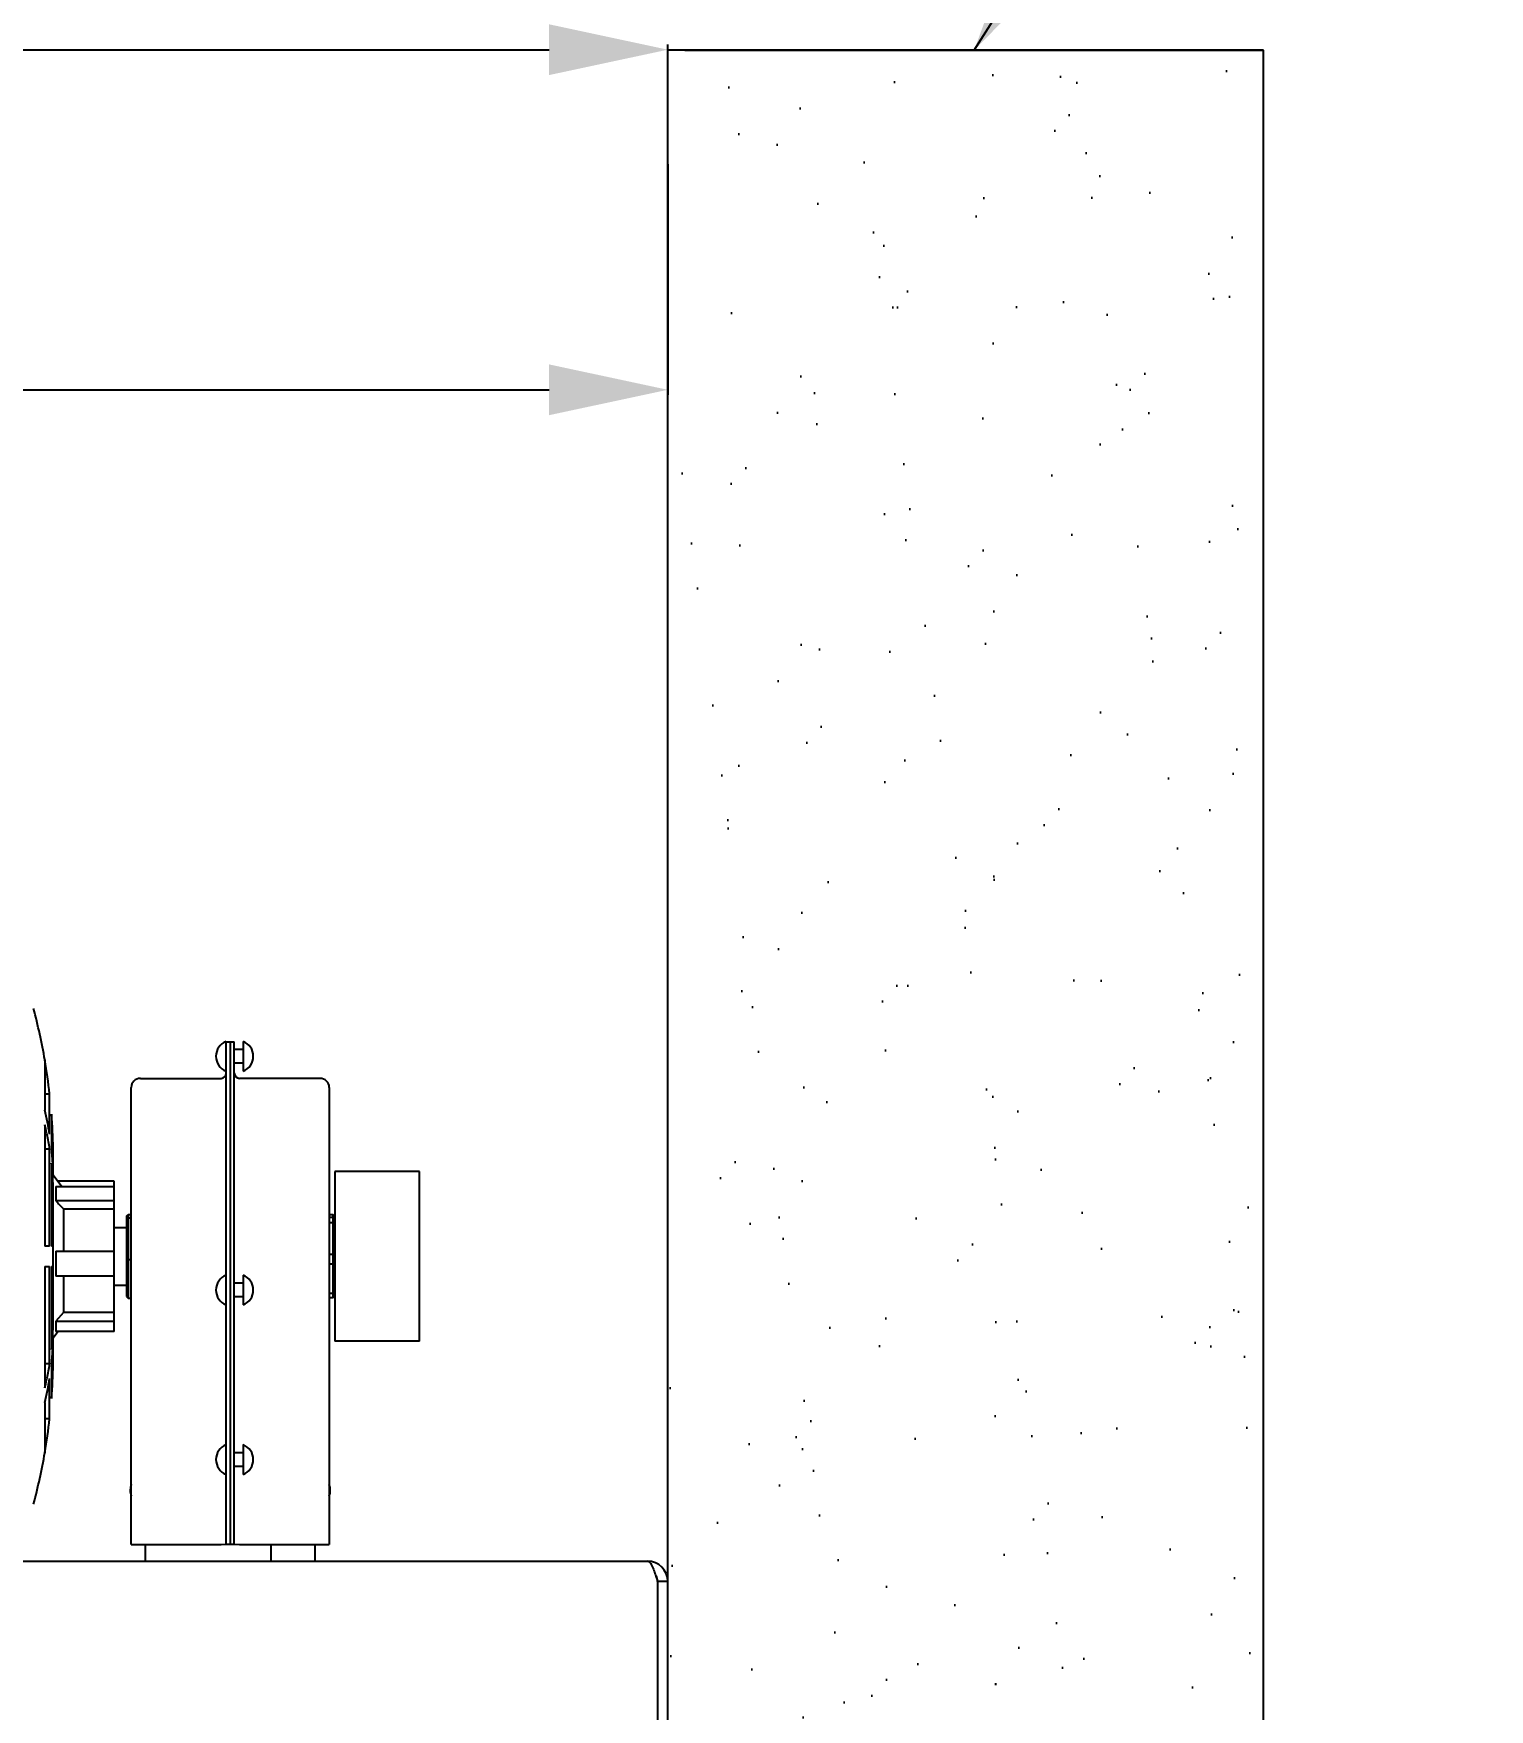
# Model space of a CAD drawing. Header units: millimetres. Extents: x 11802 to 19889, y -472 to 9054.
# Drawn here: x 16005 to 16434.4, y 8051.2 to 8545.5 of the extents above; entities that cross this region are included whole.
import ezdxf

# ---------------------------------------------------------------- set-up
doc = ezdxf.new("R2010")
doc.units = ezdxf.units.MM
doc.header["$LTSCALE"] = 307.34
doc.header["$PDMODE"] = 3
doc.header["$PDSIZE"] = 8
doc.layers.get('0').update_dxf_attribs({"linetype": 'CONTINUOUS'})
doc.layers.get('Defpoints').update_dxf_attribs({"linetype": 'CONTINUOUS'})
doc.styles.get("Standard").update_dxf_attribs({"font": 'calibri.ttf'})
doc.dimstyles.new('DIMSTYLE_2', dxfattribs={"dimtxt": 35, "dimasz": 35, "dimexe": 1.5, "dimexo": 1, "dimgap": 0.875, "dimtad": 1, "dimdec": 0, "dimdsep": 46, "dimtxsty": 'Standard', "dimblk": '_FILLED', "dimblk1": '_FILLED', "dimblk2": '_FILLED', "dimcen": 0.09, "dimazin": 2, "dimtp": 0.01, "dimtm": 0.01, "dimtfac": 1, "dimtdec": 0, "dimtofl": 0, "dimtmove": 0, "dimatfit": 3, "dimldrblk": '_FILLED', "dimfxl": 1, "dimtolj": 1, "dimarcsym": 0})
doc.dimstyles.get("Standard").update_dxf_attribs({"dimtxt": 35, "dimasz": 35, "dimexe": 1.5, "dimexo": 1, "dimtad": 1, "dimdsep": 46, "dimtxsty": 'Standard', "dimblk": '_FILLED', "dimblk1": '_FILLED', "dimblk2": '_FILLED', "dimcen": 0.09, "dimazin": 2, "dimtol": 1, "dimtp": 0.01, "dimtm": 0.01, "dimtfac": 1, "dimtofl": 0, "dimtmove": 0, "dimatfit": 3, "dimldrblk": '_FILLED', "dimfxl": 1, "dimtolj": 1, "dimarcsym": 0})

# ---------------------------------------------------------------- blocks, each defined once
blk = doc.blocks.new('_FILLED')
at = {"color": 0, "linetype": 'ByBlock'}
blk.add_solid([(0, 0), (-1, 0.214), (-1, -0.214)], dxfattribs=at)
blk = doc.blocks.new('*D788')
at = {"color": 0, "linetype": 'Continuous', "lineweight": -2}
for p, q in [((15597.62, 8292.82), (15597.62, 8542.24)), ((15632.62, 8540.74), (16157.06, 8540.74)), ((16192.06, 8535.92), (16192.06, 8542.24))]:
    blk.add_line(p, q, dxfattribs=at)
at = {"layer": 'Defpoints', "color": 0}
for p in [(16192.06, 8540.74), (16192.06, 8534.92), (15597.62, 8291.82)]:
    blk.add_point(p, dxfattribs=at)
at = {"color": 0, "linetype": 'ByBlock', "lineweight": -2, "xscale": 35, "yscale": 35, "zscale": 35, "rotation": 180}
blk.add_blockref('_FILLED', (15597.62, 8540.74), dxfattribs=at)
at = {"color": 0, "linetype": 'ByBlock', "lineweight": -2, "xscale": 35, "yscale": 35, "zscale": 35}
blk.add_blockref('_FILLED', (16192.06, 8540.74), dxfattribs=at)
at = {"color": 0, "insert": (15894.81, 8588.28), "char_height": 35, "attachment_point": 2, "line_spacing_factor": 0.9}
blk.add_mtext('\\A1;594', dxfattribs=at)
blk = doc.blocks.new('*D791')
at = {"color": 0, "linetype": 'Continuous', "lineweight": -2}
for p, q in [((16192.06, 8507.02), (16192.06, 8438.92)), ((15642.01, 7877.25), (15642.01, 8441.92)), ((15677.01, 8440.42), (16157.06, 8440.42))]:
    blk.add_line(p, q, dxfattribs=at)
at = {"layer": 'Defpoints', "color": 0}
for p in [(16192.06, 8508.02), (16192.06, 8440.42), (15642.01, 7876.25)]:
    blk.add_point(p, dxfattribs=at)
at = {"color": 0, "linetype": 'ByBlock', "lineweight": -2, "xscale": 35, "yscale": 35, "zscale": 35, "rotation": 180}
blk.add_blockref('_FILLED', (15642.01, 8440.42), dxfattribs=at)
at = {"color": 0, "linetype": 'ByBlock', "lineweight": -2, "xscale": 35, "yscale": 35, "zscale": 35}
blk.add_blockref('_FILLED', (16192.06, 8440.42), dxfattribs=at)
at = {"color": 0, "insert": (15842.6, 8487.97), "char_height": 35, "attachment_point": 2, "line_spacing_factor": 0.9}
blk.add_mtext('\\A1;BVNO-550', dxfattribs=at)

msp = doc.modelspace()

# ---------------------------------------------------------------- hatches: boundary and pattern name
at = {"linetype": 'ByBlock', "lineweight": 30}
h = msp.add_hatch(dxfattribs=at)
h.set_pattern_fill('AR-SAND', color=256, angle=90)
h.set_pattern_definition([(127.5, (16938.403, 780.523), (-48.94132, -1.60003), [0, -38.608, 0, -43.18, 0, -41.275]), (97.5, (16938.4, 780.523), (-71.6825, 44.95233), [0, -20.828, 0, -34.798, 0, -13.335]), (57.5, (16938.403, 749.28), (-0.14372, 79.09924), [0, -12.7, 0, -45.72, 0, -59.69]), (47.5, (16938.4, 749.28), (-22.29293, 76.35565), [0, -6.35, 0, -29.972, 0, -34.29])])
h.paths.add_polyline_path([(16369.90452, 8540.55233), (16366.43178, 8263.84833), (16366.43178, 7913.84833), (16191.43178, 7913.84833), (16194.90452, 8540.55233)])

# ---------------------------------------------------------------- linework, layer by layer
at = {"color": 0, "linetype": 'Continuous'}
for p, q in [((16192.0607, 6240.55233), (16192.0607, 8540.55233)), ((16197.0607, 8540.55233), (16192.0607, 8540.55233)), ((16197.0607, 8540.55233), (16367.74833, 8540.55233)), ((16367.74833, 6239.9217), (16367.74833, 8540.55233)), ((16192.0607, 6239.9217), (16192.0607, 8534.9217)), ((16061.82094, 8099.88099), (16061.82094, 8248.22151)), ((16061.82094, 8248.12154), (16064.22094, 8248.12154)), ((16063.02094, 8248.12154), (16063.02094, 8099.88099)), ((16064.22094, 8099.88099), (16064.22094, 8248.12154)), ((16066.82094, 8245.82151), (16064.22094, 8245.82151)), ((16066.82094, 8248.22151), (16066.82094, 8239.42151)), ((16008.34141, 8242.74406), (16008.34141, 8227.90031)), ((16066.82094, 8241.82151), (16064.22094, 8241.82151)), ((16036.52094, 8237.32154), (16060.32094, 8237.32154)), ((16089.52094, 8237.32154), (16065.72094, 8237.32154)), ((16008.34141, 8232.72786), (16009.76595, 8232.72786)), ((16009.76595, 8220.81779), (16009.76595, 8232.72786)), ((16033.82094, 8099.77483), (16033.82094, 8234.62154)), ((16092.22094, 8234.62152), (16092.22094, 8099.77483)), ((16010.33091, 8226.71442), (16010.33091, 8216.56564)), ((16008.34141, 8223.65767), (16008.34141, 8187.8217)), ((16008.34141, 8216.57515), (16009.76595, 8216.57515)), ((16009.76595, 8187.8217), (16009.76595, 8216.57515)), ((16010.33091, 8216.68076), (16010.79655, 8216.68076)), ((16010.79655, 8209.47078), (16010.79655, 8216.68076)), ((16010.33091, 8212.323), (16010.33091, 8187.8217)), ((16010.5731, 8213.93117), (16010.55191, 8214.203)), ((16010.56975, 8213.93104), (16010.55191, 8214.203)), ((16010.82094, 8208.8217), (16010.82094, 8209.47078)), ((16010.82094, 8208.8217), (16013.3487, 8205.45136)), ((16028.82094, 8207.00516), (16012.18334, 8207.00516)), ((16028.82094, 8162.63824), (16028.82094, 8207.00516)), ((16093.83814, 8209.82154), (16093.83814, 8159.82154)), ((16118.83814, 8209.82154), (16093.83814, 8209.82154)), ((16118.83814, 8159.82154), (16118.83814, 8209.82154)), ((16010.33091, 8205.22814), (16010.79655, 8205.22814)), ((16010.79655, 8187.8217), (16010.79655, 8205.22814)), ((16011.57094, 8205.45136), (16011.57094, 8201.17371)), ((16011.57094, 8205.45136), (16028.82094, 8205.45136)), ((16028.82094, 8201.17371), (16011.57094, 8201.17371)), ((16013.82094, 8198.83428), (16013.82094, 8186.28445)), ((16013.82094, 8198.83428), (16028.82094, 8198.83428)), ((16032.43814, 8196.65813), (16032.93814, 8197.17728)), ((16032.43814, 8196.65813), (16032.43814, 8172.98494)), ((16032.93814, 8197.17728), (16032.93814, 8172.46579)), ((16032.93814, 8197.17728), (16033.82094, 8197.17728)), ((16093.33814, 8197.06161), (16092.22094, 8197.06161)), ((16093.33814, 8172.58147), (16093.33814, 8197.06161)), ((16093.83814, 8196.55536), (16093.33814, 8197.06161)), ((16028.82094, 8193.3217), (16032.43814, 8193.3217)), ((16032.43814, 8195.72795), (16032.93814, 8196.2063)), ((16032.93814, 8196.2063), (16033.82094, 8196.2063)), ((16093.33814, 8196.32197), (16092.22094, 8196.32197)), ((16093.33814, 8194.73439), (16092.22094, 8194.73439)), ((16093.83814, 8195.83072), (16093.33814, 8196.32197)), ((16009.76595, 8187.8217), (16008.34141, 8187.8217)), ((16010.79655, 8187.8217), (16010.33091, 8187.8217)), ((16010.82094, 8181.8217), (16010.82094, 8187.8217)), ((16008.34141, 8181.8217), (16008.34141, 8145.98572)), ((16008.34141, 8181.8217), (16009.76595, 8181.8217)), ((16009.76595, 8153.06825), (16009.76595, 8181.8217)), ((16010.33091, 8181.8217), (16010.33091, 8157.32039)), ((16010.33091, 8181.8217), (16010.79655, 8181.8217)), ((16010.79655, 8164.41526), (16010.79655, 8181.8217)), ((16011.57094, 8186.32955), (16011.57094, 8178.99024)), ((16011.57094, 8186.32955), (16028.82094, 8186.32955)), ((16032.43814, 8183.89135), (16032.93814, 8183.85056)), ((16032.93814, 8183.85056), (16033.82094, 8183.85056)), ((16093.33814, 8185.32246), (16092.22094, 8185.32246)), ((16093.33814, 8182.49432), (16092.22094, 8182.49432)), ((16028.82094, 8178.99024), (16011.57094, 8178.99024)), ((16013.82094, 8178.99024), (16013.82094, 8168.27895)), ((16066.82094, 8176.87692), (16064.22094, 8176.87692)), ((16066.82094, 8179.27692), (16066.82094, 8170.47692)), ((16028.82094, 8176.3217), (16032.43814, 8176.3217)), ((16032.43814, 8172.98494), (16032.93814, 8172.46579)), ((16032.93814, 8172.46579), (16033.82094, 8172.46579)), ((16066.82094, 8172.87692), (16064.22094, 8172.87692)), ((16093.33814, 8173.82203), (16092.22094, 8173.82203)), ((16093.33814, 8172.58147), (16092.22094, 8172.58147)), ((16093.83814, 8173.08772), (16093.33814, 8172.58147)), ((16013.82094, 8168.27895), (16011.57094, 8165.69989)), ((16028.82094, 8168.27895), (16013.82094, 8168.27895)), ((16010.79655, 8164.41526), (16010.33091, 8164.41526)), ((16010.82094, 8160.8217), (16012.18334, 8162.63824)), ((16011.57094, 8165.69989), (16011.57094, 8162.63824)), ((16011.57094, 8165.69989), (16028.82094, 8165.69989)), ((16028.82094, 8162.63824), (16011.57094, 8162.63824)), ((16010.79655, 8152.96263), (16010.79655, 8160.17262)), ((16010.82094, 8160.17262), (16010.82094, 8160.8217)), ((16118.83814, 8159.82154), (16093.83814, 8159.82154)), ((16009.76595, 8153.06825), (16008.34141, 8153.06825)), ((16010.33091, 8153.07775), (16010.33091, 8142.92898)), ((16010.79655, 8152.96263), (16010.33091, 8152.96263)), ((16010.55189, 8155.44039), (16010.56974, 8155.71235)), ((16010.55189, 8155.44039), (16010.57308, 8155.71223)), ((16009.76595, 8136.91554), (16009.76595, 8148.82561)), ((16008.34141, 8141.74308), (16008.34141, 8126.89934)), ((16009.76595, 8136.91554), (16008.34141, 8136.91554)), ((16066.82094, 8129.27694), (16066.82094, 8120.47694)), ((16066.82094, 8126.87694), (16064.22094, 8126.87694)), ((16066.82094, 8122.87694), (16064.22094, 8122.87694)), ((16033.82094, 8099.86832), (16035.16953, 8099.87051)), ((16035.02087, 8099.77275), (16033.82094, 8099.77483)), ((16035.02094, 8099.86832), (16035.02094, 8099.77483)), ((16035.02094, 8099.77483), (16035.09484, 8099.7744)), ((16035.09484, 8099.7744), (16036.52094, 8099.77342)), ((16035.16953, 8099.87051), (16060.32094, 8099.87085)), ((16036.52094, 8099.77342), (16038.02094, 8099.77342)), ((16038.02094, 8094.9217), (16038.02094, 8099.86973)), ((16060.32094, 8099.87085), (16061.82094, 8099.87226)), ((16061.82094, 8099.88099), (16064.22094, 8099.88099)), ((16064.22094, 8099.87226), (16065.72094, 8099.87085)), ((16065.72094, 8099.87085), (16090.87228, 8099.87051)), ((16075.02094, 8099.86973), (16075.02094, 8094.9217)), ((16088.02094, 8099.86973), (16088.02094, 8094.9217)), ((16088.02094, 8099.77342), (16089.52094, 8099.77342)), ((16089.52094, 8099.77342), (16090.73404, 8099.774)), ((16090.73404, 8099.774), (16091.02094, 8099.77483)), ((16090.87228, 8099.87051), (16092.22094, 8099.86832)), ((16091.02094, 8099.77483), (16091.02094, 8099.86832)), ((16092.12844, 8099.77418), (16091.02094, 8099.77275)), ((16092.22094, 8099.77483), (16092.12844, 8099.77418)), ((15834.32094, 8094.9217), (16186.0607, 8094.9217)), ((16189.0607, 8088.9217), (16189.0607, 7948.9217)), ((16192.0607, 8088.9217), (16189.0607, 8088.9217))]:
    msp.add_line(p, q, dxfattribs=at)
msp.add_line((16367.74833, 8540.55233), (16192.0607, 8540.55233))
for centre, radius, start, end in [((15841.46094, 8213.94753), 169.36, 9.7896324, 15.0479345), ((16063.54761, 8243.82151), 4.72667, 111.426246, 248.573754), ((16065.09427, 8243.82151), 4.72667, 291.426246, 68.573754), ((15841.13193, 8213.85362), 169.68697, 6.3862095, 9.8027778), ((16036.52094, 8234.62154), 2.7, 90, 180), ((16060.32094, 8238.82154), 1.5, 270, 0), ((16065.72094, 8238.82154), 1.5, 180, 270), ((16089.52094, 8234.62154), 2.7, 0, 90), ((15923.41113, 8207.13344), 87.43235, 9.0045848, 13.7401722), ((15840.51045, 8213.80579), 170.31037, 0.9672448, 4.346888), ((15922.75809, 8202.74262), 88.1019, 12.1620291, 13.7329111), ((15923.19974, 8202.83933), 87.64979, 11.7353868, 12.1610532), ((15923.8732, 8202.97527), 86.96275, 8.99727, 11.7379421), ((15925.18849, 8207.4099), 85.63328, 4.5499283, 6.137684), ((15925.22891, 8203.17173), 85.59262, 4.5490915, 6.1376008), ((15925.33748, 8207.42172), 85.48383, 3.9928084, 4.3672058), ((15925.47838, 8207.43144), 85.34259, 3.3010552, 3.9928878), ((15925.60839, 8207.43908), 85.21235, 2.9589222, 3.3009587), ((15925.46963, 8207.43284), 85.35125, 1.3681868, 2.9582975), ((15925.22131, 8203.17087), 85.60026, 4.2114212, 4.549266), ((15925.45836, 8203.18843), 85.36256, 1.3691956, 4.2113521), ((15981.56792, 8016.33873), 210.51744, 57.7708983, 57.931626), ((16127.01477, 8320.79845), 139.59892, 256.0403526, 256.2517167), ((16154.69036, 8023.47817), 170.44129, 110.9177555, 111.0978038), ((16063.54761, 8174.87692), 4.72667, 111.426246, 248.573754), ((16065.09427, 8174.87692), 4.72667, 291.426246, 68.573754), ((15936.29034, 8387.76264), 265.39516, 306.2813481, 306.4153688), ((15925.46628, 8166.45413), 85.35463, 355.7888191, 358.6312397), ((15925.20423, 8166.47466), 85.61747, 353.8621692, 355.450218), ((15925.2709, 8166.46927), 85.55059, 355.4502734, 355.7883144), ((15925.37813, 8162.21841), 85.44303, 355.6329044, 356.6984999), ((15925.55893, 8162.20756), 85.2619, 356.6987771, 357.0406145), ((15925.49448, 8162.21031), 85.3264, 357.0410074, 358.6315814), ((15923.8732, 8166.66813), 86.96275, 348.2620579, 351.00273), ((15925.21317, 8162.23049), 85.60843, 353.8625458, 355.4507616), ((15840.51044, 8155.83761), 170.31037, 355.6531127, 359.0327558), ((15923.41113, 8162.50995), 87.43235, 346.2598278, 350.9954152), ((15922.75809, 8166.90078), 88.1019, 346.2670889, 347.8379709), ((15923.19974, 8166.80407), 87.64979, 347.8389468, 348.2646132), ((15841.13193, 8155.78978), 169.68697, 350.1972222, 353.6137905), ((16063.54761, 8124.87694), 4.72667, 111.426246, 248.573754), ((16065.09427, 8124.87694), 4.72667, 291.426246, 68.573754), ((15841.46094, 8155.69587), 169.36, 344.9520655, 350.2103676), ((16038.24761, 8115.84504), 4.72667, 159.7878178, 200.2121822), ((16087.79427, 8115.84504), 4.72667, 339.7878178, 20.2121822), ((16038.24761, 8115.7981), 4.72667, 179.7147127, 200.2121822), ((16087.79427, 8115.7981), 4.72667, 339.7878178, 0.2852873), ((16186.0607, 8088.9217), 6, 0, 90), ((16186.0607, 8088.9217), 3, 0, 32.105184)]:
    msp.add_arc(centre, radius, start, end, dxfattribs=at)
for points in [[(16011.57094, 8201.17371), (16012.32122, 8200.39416), (16013.07126, 8199.6144), (16013.82094, 8198.83428)], [(16188.55392, 8090.49518), (16188.72652, 8089.97188), (16188.89357, 8089.44677), (16189.0607, 8088.9217)]]:
    msp.add_open_spline(points, degree=3, dxfattribs=at)
msp.add_open_spline([(16186.0607, 8094.9217), (16186.29375, 8094.9217), (16186.84899, 8094.53946), (16187.69704, 8093.02577), (16188.196, 8091.58032), (16188.55392, 8090.49518)], degree=3, knots=[0, 0, 0, 0, 0.133536526, 0.345252776, 1, 1, 1, 1], dxfattribs=at)

# ---------------------------------------------------------------- dimensions: what is measured, and where the dimension line sits
dim = msp.add_linear_dim(base=(16192.0607, 8540.73983), p1=(15597.62094, 8291.82154), p2=(16192.0607, 8534.9217), dimstyle='DIMSTYLE_2', dxfattribs=at)
dim.commit()
dim.dimension.update_dxf_attribs({"geometry": '*D788', "text_midpoint": (15894.80919, 8540.73983), "dimtype": 160})
dim = msp.add_linear_dim(base=(16192.0607, 8440.42375), p1=(15642.0094, 7876.24678), p2=(16192.0607, 8508.02059), text='BVNO-550', dimstyle='DIMSTYLE_2', override={"dimtxsty": 'Standard'}, dxfattribs=at)
dim.commit()
dim.dimension.update_dxf_attribs({"geometry": '*D791', "text_midpoint": (15842.59612, 8440.42375), "dimtype": 160})

# ---------------------------------------------------------------- leaders
msp.add_leader([(16282.40452, 8540.55233), (16378.06538, 8692.33839), (16434.38256, 8693.86901)], dimstyle='Standard', override={"dimtad": 0}, dxfattribs=at)

doc.saveas('drawing.dxf')
